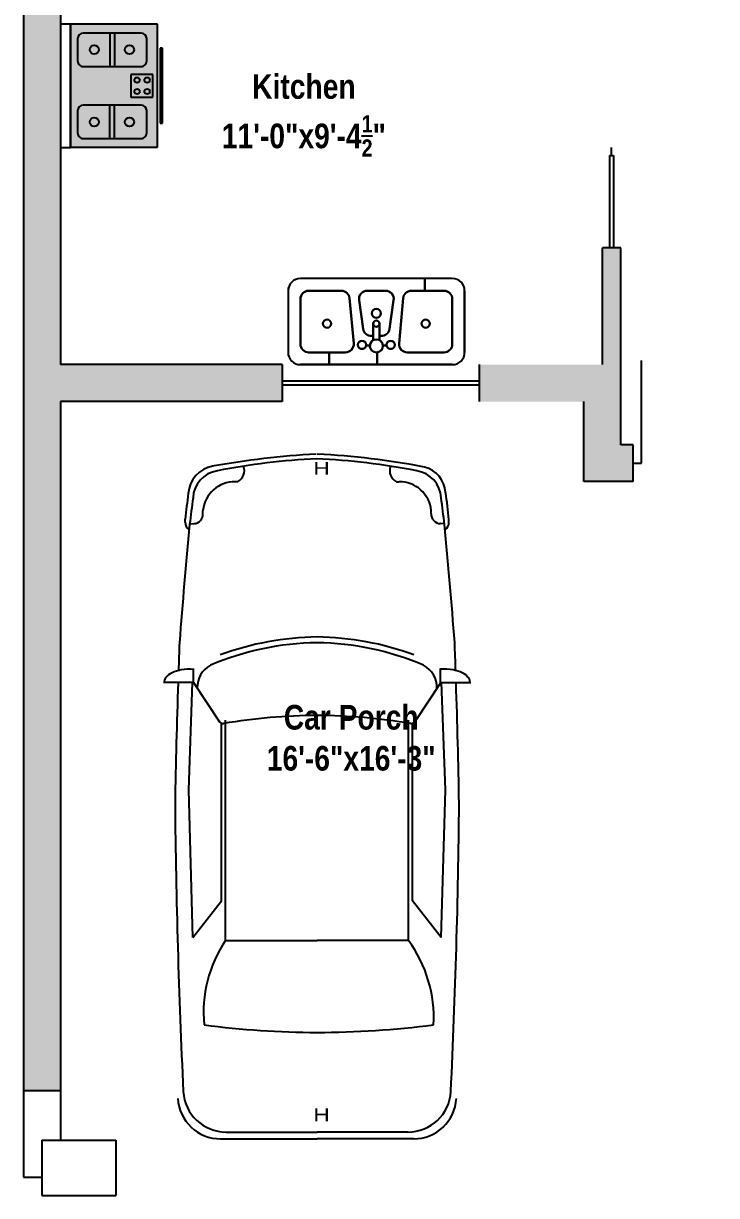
# Model space of a CAD drawing. Extents: x 25 to 394, y 90 to 639.
# Drawn here: x 24.6 to 193.4, y 90.5 to 376.1 of the extents above; entities that cross this region are included whole.
import ezdxf

# ---------------------------------------------------------------- set-up
doc = ezdxf.new("R2010")
doc.units = 0
doc.header["$MEASUREMENT"] = 0
doc.linetypes.add('DASHED', pattern=[0.75, 0.5, -0.25])
for name, color, linetype in [('DIM', 5, 'CONTINUOUS'), ('DOORS', 42, 'CONTINUOUS'), ('FURN', 144, 'CONTINUOUS'), ('FURNITURE', 144, 'CONTINUOUS'), ('LABELS', 7, 'CONTINUOUS'), ('LINE', 7, 'CONTINUOUS'), ('WINDOWS', 140, 'CONTINUOUS')]:
    doc.layers.add(name, color=color, linetype=linetype)
doc.styles.get("Standard").update_dxf_attribs({"font": 'arial.ttf'})
doc.styles.add('TECH', font='techb___.ttf', dxfattribs={"height": 2.5})

# ---------------------------------------------------------------- blocks, each defined once
blk = doc.blocks.new('A$C485C25FD')
at = {"layer": 'FURN'}
for p, q in [((17.11, 151.64), (16.57, 151.64)), ((53.8, 151.64), (54.33, 151.64)), ((9.11, 144.31), (9.11, 145.04)), ((61.76, 144.27), (61.79, 144.81)), ((61.79, 144.81), (61.79, 145.04)), ((5.03, 142.34), (5.04, 143.01)), ((6.07, 141.96), (7.02, 141.99)), ((64.83, 141.96), (63.88, 141.99)), ((65.87, 142.34), (65.87, 142.88)), ((6.97, 105.3), (6.97, 108.52)), ((63.94, 105.3), (63.94, 108.52)), ((6.97, 105.3), (0, 105.3)), ((5.85, 80.55), (6.75, 105.31)), ((6.94, 105.3), (12.93, 96.28)), ((63.97, 105.3), (57.97, 96.28)), ((63.94, 105.3), (70.91, 105.3)), ((65.06, 80.55), (64.15, 105.3)), ((13.44, 54.96), (13.44, 96.02)), ((14.35, 45.78), (14.35, 96.62)), ((56.55, 45.78), (56.55, 96.62)), ((57.46, 54.96), (57.46, 96.02)), ((6.8, 46.51), (5.85, 80.55)), ((64.1, 46.51), (65.06, 80.55)), ((6.8, 46.51), (13.44, 54.96)), ((64.1, 46.51), (57.46, 54.96)), ((14.35, 45.78), (35.45, 45.78)), ((56.55, 45.78), (35.45, 45.78)), ((14.48, 1.56), (35.45, 1.56)), ((56.42, 1.56), (35.45, 1.56)), ((13.2, 0), (35.45, 0)), ((57.7, 0), (35.45, 0))]:
    blk.add_line(p, q, dxfattribs=at)
for points in [[(6.97, 108.36, 0.056625), (4.07, 108.22, 0.068663), (1.99, 107.57, 0.12092), (0.49, 106.37, 0.216338), (0.24, 105.3, 0.216338)], [(70.66, 105.3, 0.216338), (70.42, 106.37, 0.12092), (68.92, 107.57, 0.068663), (66.84, 108.22, 0.053953), (63.94, 108.37)]]:
    blk.add_lwpolyline(points, format="xyb", dxfattribs=at)
for centre, radius, start, end in [((45.86, -35.05), 193.39, 93.1576, 100.3166), ((42.71, 0.77), 156.35, 92.6958, 101.1486), ((27.94, -1.83), 158.95, 78.9431, 87.3266), ((26.12, -22.46), 180.75, 79.1276, 87.024), ((12.54, 148.54), 6.8, 99.4795, 176.629), ((15.77, 154.24), 2.92, 297.1776, 20.0458), ((55.13, 154.24), 2.92, 160.1113, 242.8224), ((58.53, 148.67), 6.6, 4.7858, 75.1933), ((13.43, 147.64), 6.6, 98.2942, 177.6821), ((16.45, 144.27), 7.38, 89.0761, 173.9573), ((54.45, 144.27), 7.38, 6.0427, 90.9239), ((57.47, 147.64), 6.6, 2.3179, 81.7058), ((184.98, 124.49), 180.89, 172.2335, 174.1254), ((-51.87, 131.87), 118.26, 5.3409, 8.4369), ((1820.88, -88.22), 1829.35, 172.58371, 172.77674), ((-1749.98, -88.22), 1829.35, 7.22326, 7.41629), ((6.96, 144.15), 2.16, 271.6213, 4.1972), ((63.96, 144.19), 2.2, 177.9167, 267.9167), ((1351.84, 12.38), 1351.99, 174.50711, 175.66592), ((7.06, 142.28), 2.03, 178.4079, 236.3435), ((-1280.93, 12.38), 1351.99, 4.33408, 5.49289), ((63.67, 142.32), 2.2, 306.2411, 0.425), ((1105.92, 72.67), 1103.01, 177.82384, 178.16638), ((36.35, 48.98), 65.51, 90.787, 112.8806), ((36.25, 49.27), 66.56, 90.6897, 110.3474), ((34.65, 49.27), 66.56, 69.6526, 89.3103), ((34.55, 48.98), 65.51, 67.1194, 89.213), ((-1065.95, 71.54), 1133.96, 1.84111, 2.17387), ((13.75, 104.13), 5.94, 118.9076, 181.4501), ((57.15, 104.13), 5.94, 358.5504, 61.0923), ((1876.29, 44.52), 1873.89, 178.14124, 178.99503), ((-1805.39, 44.52), 1873.89, 1.00497, 1.85867), ((37.01, -44.19), 141.94, 90.6284, 99.3835), ((33.9, -44.19), 141.94, 80.6165, 89.3716), ((13.7, 96.73), 0.891, 210.2564, 280.6093), ((57.2, 96.73), 0.891, 259.3907, 329.7436), ((1692.09, 92.59), 1689.47, 180.51542, 182.77151), ((-1621.19, 92.59), 1689.47, 357.22849, 359.48458), ((39, 29.16), 29.74, 146.0028, 185.4682), ((32, 27.93), 30.36, 356.9751, 36.0267), ((36.32, 229.87), 205.32, 262.4659, 269.7568), ((34.55, 242.88), 218.33, 270.2356, 277.3058), ((14.48, 11.46), 9.9, 183.272, 270), ((56.42, 11.46), 9.9, 270, 356.728), ((13.2, 9.9), 9.9, 183.272, 270), ((57.7, 9.9), 9.9, 270, 356.728)]:
    blk.add_arc(centre, radius, start, end, dxfattribs=at)
at = {"layer": 'FURN', "width": 1.25}
for p in [(34.63, 153.26), (34.63, 4.07)]:
    blk.add_text('H', height=2.97, dxfattribs=at).set_placement(p)
blk = doc.blocks.new('FURN-G128')
at = {"layer": 'FURNITURE', "color": 7, "linetype": 'CONTINUOUS'}
for p, q in [((951.699619, 675.436587), (966.699619, 675.436587)), ((948.699619, 672.436587), (948.699619, 635.436587)), ((953.699619, 672.436587), (964.699619, 672.436587)), ((969.699619, 672.436587), (969.699619, 635.436587)), ((951.699619, 670.436587), (951.699619, 662.444834)), ((966.699619, 670.436587), (966.699619, 661.444834)), ((953.518548, 660.453048), (964.518548, 659.453048)), ((953.982462, 658.146181), (960.982462, 657.146181)), ((951.699619, 656.166282), (951.699619, 651.706892)), ((959.699619, 654.686587), (963.736002, 654.686587)), ((962.699619, 655.166282), (962.699619, 654.686587)), ((959.699619, 653.186587), (963.736002, 653.186587)), ((962.699619, 653.189639), (962.699619, 652.706892)), ((953.982462, 649.726993), (960.982462, 650.726993)), ((953.518548, 647.420126), (964.518548, 648.420126)), ((966.699619, 637.436587), (966.699619, 646.428339)), ((951.699619, 637.436587), (951.699619, 645.428339)), ((953.699619, 635.436587), (964.699619, 635.436587)), ((951.699619, 632.436587), (966.699619, 632.436587))]:
    blk.add_line(p, q, dxfattribs=at)
at = {"layer": 'FURNITURE', "color": 120, "linetype": 'CONTINUOUS'}
blk.add_lwpolyline([(969.699619, 654.144815), (966.695311, 654.144815, -0.468519), (965.049373, 652.357401), (965.049373, 651.422386, -2.152654), (963.881442, 650.436587, -0.464543), (965.049373, 651.422386), (965.049373, 652.357401, -0.262509), (963.736002, 653.186587), (962.699619, 653.186587), (962.699619, 652.706892, -0.373238), (960.982462, 650.726993), (953.982462, 649.726993, -0.456412), (951.699619, 651.706892), (951.699619, 656.166282, -0.456412), (953.982462, 658.146181), (960.982462, 657.146181, -0.373238), (962.699619, 655.166282), (962.699619, 654.686587), (963.736002, 654.686587, -0.262509), (965.049373, 655.515772), (965.049373, 656.450788, -0.464543), (963.881442, 657.436587, -1), (965.881442, 657.436587, -0.365614), (965.049373, 656.450788), (965.049373, 655.515772, -0.39029), (966.695311, 654.144815), (969.699619, 654.144815), (969.699619, 672.436587, 0.414214), (966.699619, 675.436587), (951.699619, 675.436587, 0.414214), (948.699619, 672.436587), (948.699619, 665.739959), (951.699619, 665.739959), (951.699619, 670.436587, -0.414214), (953.699619, 672.436587), (964.699619, 672.436587, -0.414214), (966.699619, 670.436587), (966.699619, 661.444834, -0.441024), (964.518548, 659.453048), (953.518548, 660.453048, -0.387902), (951.699619, 662.444834), (951.699619, 665.739959), (948.699619, 665.739959), (948.699619, 635.436587, 0.414214), (951.699619, 632.436587), (966.699619, 632.436587, 0.414214), (969.699619, 635.436587), (969.699619, 642.402897), (966.699619, 642.402897), (966.699619, 637.436587, -0.414214), (964.699619, 635.436587), (953.699619, 635.436587, -0.414214), (951.699619, 637.436587), (951.699619, 645.428339, -0.387902), (953.518548, 647.420126), (964.518548, 648.420126, -0.441024), (966.699619, 646.428339), (966.699619, 642.402897), (969.699619, 642.402897)], format="xyb", close=True, dxfattribs=at)
at = {"layer": 'FURNITURE', "color": 121, "linetype": 'CONTINUOUS'}
for points in [[(966.699619, 670.436587, 0.414214), (964.699619, 672.436587), (953.699619, 672.436587, 0.414214), (951.699619, 670.436587), (951.699619, 662.444834, 0.387902), (953.518548, 660.453048), (964.518548, 659.453048, 0.441024), (966.699619, 661.444834)], [(962.699619, 652.706892), (962.699619, 653.186587), (959.699619, 653.186587, -0.414214), (958.949619, 653.936587, -0.414214), (959.699619, 654.686587), (962.699619, 654.686587), (962.699619, 655.166282, 0.373238), (960.982462, 657.146181), (953.982462, 658.146181, 0.456412), (951.699619, 656.166282), (951.699619, 651.706892, 0.456412), (953.982462, 649.726993), (960.982462, 650.726993, 0.373238)], [(966.699619, 646.428339, 0.441024), (964.518548, 648.420126), (953.518548, 647.420126, 0.387902), (951.699619, 645.428339), (951.699619, 637.436587, 0.414214), (953.699619, 635.436587), (964.699619, 635.436587, 0.414214), (966.699619, 637.436587)]]:
    blk.add_lwpolyline(points, format="xyb", close=True, dxfattribs=at)
at = {"layer": 'FURNITURE', "color": 250, "linetype": 'CONTINUOUS'}
for points in [[(960.699619, 665.936587, 1), (958.699619, 665.936587, 1)], [(958.317653, 653.936587, 1), (956.081585, 653.936587, 1)], [(960.699619, 641.936587, 1), (958.699619, 641.936587, 1)]]:
    blk.add_lwpolyline(points, format="xyb", close=True, dxfattribs=at)
at = {"layer": 'FURNITURE', "color": 1, "linetype": 'CONTINUOUS'}
blk.add_lwpolyline([(963.881442, 657.436587, 1), (965.881442, 657.436587, 1)], format="xyb", close=True, dxfattribs=at)
at = {"layer": 'FURNITURE', "color": 31, "linetype": 'CONTINUOUS'}
for points in [[(960.449619, 653.936587, 1), (958.949619, 653.936587, 1)], [(966.709082, 653.936587, 1), (963.546804, 653.936587, 1)]]:
    blk.add_lwpolyline(points, format="xyb", close=True, dxfattribs=at)
at = {"layer": 'FURNITURE', "color": 51, "linetype": 'CONTINUOUS'}
blk.add_lwpolyline([(963.736002, 654.686587), (959.699619, 654.686587, -1), (959.699619, 653.186587), (963.736002, 653.186587, -0.124187), (963.546804, 653.936587, -0.124187)], format="xyb", close=True, dxfattribs=at)
at = {"layer": 'FURNITURE', "color": 160, "linetype": 'CONTINUOUS'}
blk.add_lwpolyline([(965.881442, 650.436587, 1), (963.881442, 650.436587, 1)], format="xyb", close=True, dxfattribs=at)
at = {"layer": 'FURNITURE', "color": 7, "linetype": 'CONTINUOUS'}
for centre, radius in [((959.699619, 665.936587), 1), ((964.881442, 657.436587), 1), ((957.199619, 653.936587), 1.118034), ((959.699619, 653.936587), 0.75), ((965.127943, 653.936587), 1.581139), ((964.881442, 650.436587), 1), ((959.699619, 641.936587), 1)]:
    blk.add_circle(centre, radius, dxfattribs=at)
for centre, radius, start, end in [((951.699619, 672.436587), 3, 90, 180), ((966.699619, 672.436587), 3, 0, 90), ((953.699619, 670.436587), 2, 90, 180), ((964.699619, 670.436587), 2, 0, 90), ((953.699619, 662.444834), 2, 180, 264.805571), ((964.699619, 661.444834), 2, 264.805571, 0), ((953.699619, 656.166282), 2, 81.869898, 180), ((960.699619, 655.166282), 2, 0, 81.869898), ((953.699619, 651.706892), 2, 180, 278.130102), ((960.699619, 652.706892), 2, 278.130102, 0), ((953.699619, 645.428339), 2, 95.194429, 180), ((964.699619, 646.428339), 2, 0, 95.194429), ((953.699619, 637.436587), 2, 180, 270), ((964.699619, 637.436587), 2, 270, 0), ((951.699619, 635.436587), 3, 180, 270), ((966.699619, 635.436587), 3, 270, 0)]:
    blk.add_arc(centre, radius, start, end, dxfattribs=at)
blk = doc.blocks.new('FURN-G127')
at = {"layer": 'FURNITURE', "color": 7, "linetype": 'CONTINUOUS'}
for p, q in [((994.907543, 653.856459), (973.7169, 653.856459)), ((973.7169, 653.856459), (973.7169, 623.862227)), ((991.772442, 651.745925), (977.693813, 651.745925)), ((984.183865, 651.745925), (984.183865, 643.576735)), ((985.29002, 651.673445), (985.29002, 643.500228)), ((997.339962, 653.879409), (994.875942, 653.879409)), ((994.875942, 653.879409), (994.875942, 623.876387)), ((994.907543, 623.862227), (994.907543, 653.856459)), ((997.339962, 623.876387), (997.339962, 653.879409)), ((976.321636, 650.373732), (976.321636, 644.936324)), ((993.144619, 644.936324), (993.144619, 650.373732)), ((973.06216, 648.009261), (972.482387, 648.009261)), ((972.482387, 648.009261), (972.482387, 629.746535)), ((973.06216, 629.746535), (973.06216, 648.009261)), ((977.693813, 643.564131), (991.772442, 643.564131)), ((980.211483, 641.612044), (974.82513, 641.612044)), ((974.82513, 641.612044), (974.82513, 636.153182)), ((980.211483, 636.153182), (980.211483, 641.612044)), ((974.82513, 636.153182), (980.211483, 636.153182)), ((991.772442, 634.201094), (977.693813, 634.201094)), ((984.183865, 626.019332), (984.183865, 634.188521)), ((985.29002, 626.091811), (985.29002, 634.265029)), ((976.321636, 632.828932), (976.321636, 627.391524)), ((993.144619, 627.391524), (993.144619, 632.828932)), ((972.482387, 629.746535), (973.06216, 629.746535)), ((977.693813, 626.019332), (991.772442, 626.019332)), ((973.7169, 623.862227), (994.907543, 623.862227)), ((994.875942, 623.876387), (997.339962, 623.876387))]:
    blk.add_line(p, q, dxfattribs=at)
for centre, radius in [((980.511013, 647.687789), 1.101392), ((989.100185, 647.687789), 1.101392), ((976.216274, 640.26921), 0.658514), ((978.669186, 640.26921), 0.658514), ((976.216274, 637.496016), 0.658514), ((978.669186, 637.496016), 0.658514), ((980.511013, 630.077468), 1.101392), ((989.100185, 630.077468), 1.101392)]:
    blk.add_circle(centre, radius, dxfattribs=at)
for centre, start, end in [((977.693813, 650.373732), 90.000003, 180.000005), ((991.772442, 650.373732), 0, 90.000003), ((977.693813, 644.936324), 180.000005, 270.000001), ((991.772442, 644.936324), 270.000001, 0), ((977.693813, 632.828932), 90.000003, 180.000005), ((991.772442, 632.828932), 0, 90.000003), ((977.693813, 627.391524), 180.000005, 270.000001), ((991.772442, 627.391524), 270.000001, 0)]:
    blk.add_arc(centre, 1.372175, start, end, dxfattribs=at)
blk = doc.blocks.new('FURN-G126')
at = {"layer": 'FURNITURE', "color": 63, "linetype": 'CONTINUOUS'}
for points in [[(994.875942, 623.876387), (994.875942, 653.856459), (973.7169, 653.856459)], [(973.7169, 653.856459), (973.7169, 623.862227), (994.875942, 623.876387)], [(973.7169, 623.862227), (994.907543, 623.862227), (994.875942, 623.876387)], [(994.907543, 623.862227), (994.907543, 623.876387), (994.875942, 623.876387)]]:
    blk.add_solid(points, dxfattribs=at)
at = {"layer": 'FURNITURE'}
blk.add_blockref('FURN-G127', (0, 0), dxfattribs=at)

msp = doc.modelspace()

# ---------------------------------------------------------------- hatches: boundary and pattern name
at = {"layer": 'DIM'}
h = msp.add_hatch(color=28, dxfattribs=at)
h.paths.add_polyline_path([(209.1, 531.42), (207.1, 531.42), (207.1, 526.92), (209.1, 526.92)])
h.paths.add_polyline_path([(209.1, 526.92), (211.1, 526.92), (211.1, 531.42), (209.1, 531.42)])
h.paths.add_polyline_path([(393.6, 639.42), (288.6, 639.42), (288.6, 630.42), (297.6, 630.42), (384.6, 630.42), (384.6, 570.42), (332.1, 570.42), (332.1, 565.92), (384.6, 565.92), (384.6, 405.42), (308.1, 405.42), (308.1, 409.92), (299.1, 409.92), (299.1, 400.92), (384.6, 400.92), (384.6, 273.48), (366.6, 273.48), (366.6, 264.48), (384.6, 264.48), (384.6, 144.48), (319.29, 144.48), (319.29, 135.48), (330.6, 135.48), (330.6, 139.98), (393.6, 139.98)])
h.paths.add_polyline_path([(227.1, 273.48), (227.1, 264.48), (231.6, 264.48), (231.6, 259.98), (240.6, 259.98), (240.6, 264.48), (258.6, 264.48), (258.6, 273.48)])
h.paths.add_polyline_path([(231.6, 135.48), (249.6, 135.48), (249.6, 144.48), (240.6, 144.48), (240.6, 217.98), (231.6, 217.98)])
h.paths.add_polyline_path([(170.1, 273.48), (170.1, 321.48), (165.6, 321.48), (165.6, 292.98), (135.6, 292.98), (135.6, 283.98), (161.1, 283.98), (161.1, 264.48), (173.1, 264.48), (173.1, 273.48)])
h.paths.add_polyline_path([(33.6, 405.42), (107.1, 405.42), (107.1, 384.42), (165.6, 384.42), (165.6, 379.92), (170.1, 379.92), (170.1, 414.42), (165.6, 414.42), (165.6, 388.92), (111.6, 388.92), (111.6, 409.92), (33.6, 409.92), (33.6, 565.92), (86.1, 565.92), (86.1, 570.42), (33.6, 570.42), (33.6, 630.42), (120.6, 630.42), (129.6, 630.42), (129.6, 639.42), (24.6, 639.42), (24.6, 115.98), (33.6, 115.98), (33.6, 283.98), (87.6, 283.98), (87.6, 292.98), (33.6, 292.98)])
h.paths.add_polyline_path([(211.1, 531.42), (211.1, 526.92), (228.6, 526.92), (228.6, 531.42)])
h.paths.add_polyline_path([(228.6, 531.42), (228.6, 526.92), (248.1, 526.92), (248.1, 400.92), (257.1, 400.92), (257.1, 409.92), (252.6, 409.92), (252.6, 531.42), (248.1, 531.42)])
h.paths.add_polyline_path([(129.6, 574.92), (129.6, 598.92), (120.6, 598.92), (120.6, 570.42), (116.1, 570.42), (116.1, 565.92), (129.6, 565.92)], flags=17)
h.paths.add_polyline_path([(288.6, 574.92), (288.6, 565.92), (302.1, 565.92), (302.1, 570.42), (297.6, 570.42), (297.6, 598.92), (288.6, 598.92)])
h.paths.add_polyline_path([(174.6, 526.92), (174.6, 531.42), (165.6, 531.42), (165.6, 456.42), (170.1, 456.42), (170.1, 526.92)])

# ---------------------------------------------------------------- linework, layer by layer
at = {"layer": 'DOORS'}
for p, q in [((167.85, 343.92), (167.85, 345.92)), ((175.1, 268.98), (175.1, 293.98)), ((173.1, 268.98), (175.1, 268.98))]:
    msp.add_line(p, q, dxfattribs=at)
at = {"layer": 'LINE'}
for p, q in [((24.6, 639.42), (24.6, 115.98)), ((33.6, 405.42), (33.6, 292.98)), ((167.35, 343.92), (168.35, 343.92)), ((167.35, 343.92), (167.35, 321.48)), ((168.35, 343.92), (168.35, 321.48)), ((170.1, 321.48), (165.6, 321.48)), ((165.6, 292.98), (165.6, 321.48)), ((170.1, 273.48), (170.1, 321.48)), ((87.6, 292.98), (33.6, 292.98)), ((33.6, 283.98), (33.6, 115.98)), ((87.6, 283.98), (33.6, 283.98)), ((161.1, 264.48), (161.1, 283.98)), ((173.1, 273.48), (170.1, 273.48)), ((173.1, 264.48), (173.1, 273.48)), ((173.1, 264.48), (161.1, 264.48)), ((33.6, 115.98), (24.6, 115.98))]:
    msp.add_line(p, q, dxfattribs=at)
at = {"layer": 'LINE', "color": 8}
for p, q in [((24.6, 115.98), (24.6, 94.98)), ((33.6, 115.98), (33.6, 103.98)), ((29.1, 103.98), (47.1, 103.98)), ((29.1, 103.98), (29.1, 90.48)), ((47.1, 103.98), (47.1, 90.48)), ((24.6, 94.98), (29.1, 94.98)), ((29.1, 94.98), (29.1, 90.48)), ((29.1, 90.48), (47.1, 90.48))]:
    msp.add_line(p, q, dxfattribs=at)
at = {"layer": 'LINE', "linetype": 'DASHED'}
msp.add_line((24.6, 115.98), (24.6, 115.98), dxfattribs=at)
at = {"layer": 'WINDOWS', "color": 0}
for p, q in [((87.6, 292.98), (87.6, 283.98)), ((135.6, 292.98), (135.6, 283.98))]:
    msp.add_line(p, q, dxfattribs=at)
at = {"layer": 'WINDOWS'}
for p, q in [((135.6, 288.98), (87.6, 288.98)), ((135.6, 287.98), (87.6, 287.98))]:
    msp.add_line(p, q, dxfattribs=at)

# ---------------------------------------------------------------- block references
at = {"layer": 'FURN', "color": 2, "xscale": 1.055999999996857, "yscale": 1.055999999999045, "zscale": 1.056}
msp.add_blockref('A$C485C25FD', (58.68, 104.3), dxfattribs=at)
at = {"layer": 'FURNITURE'}
for name, p, rotation in [('FURN-G126', (1030.94, 999.82), 180), ('FURN-G128', (-543.38, 1262.68), 270)]:
    msp.add_blockref(name, p, dxfattribs=dict(at, rotation=rotation))

# ---------------------------------------------------------------- texts
at = {"layer": 'LABELS', "char_height": 6, "attachment_point": 2, "style": 'TECH'}
for s, insert in [('\\A1;Kitchen\\P11\'-0"x9\'-4{\\H0.7x;\\S1/2;}"', (92.91, 363.77)), ('Car Porch\\P16\'-6"x16\'-3"', (104.43, 210.05))]:
    msp.add_mtext(s, dxfattribs=dict(at, insert=insert))

doc.saveas('drawing.dxf')
